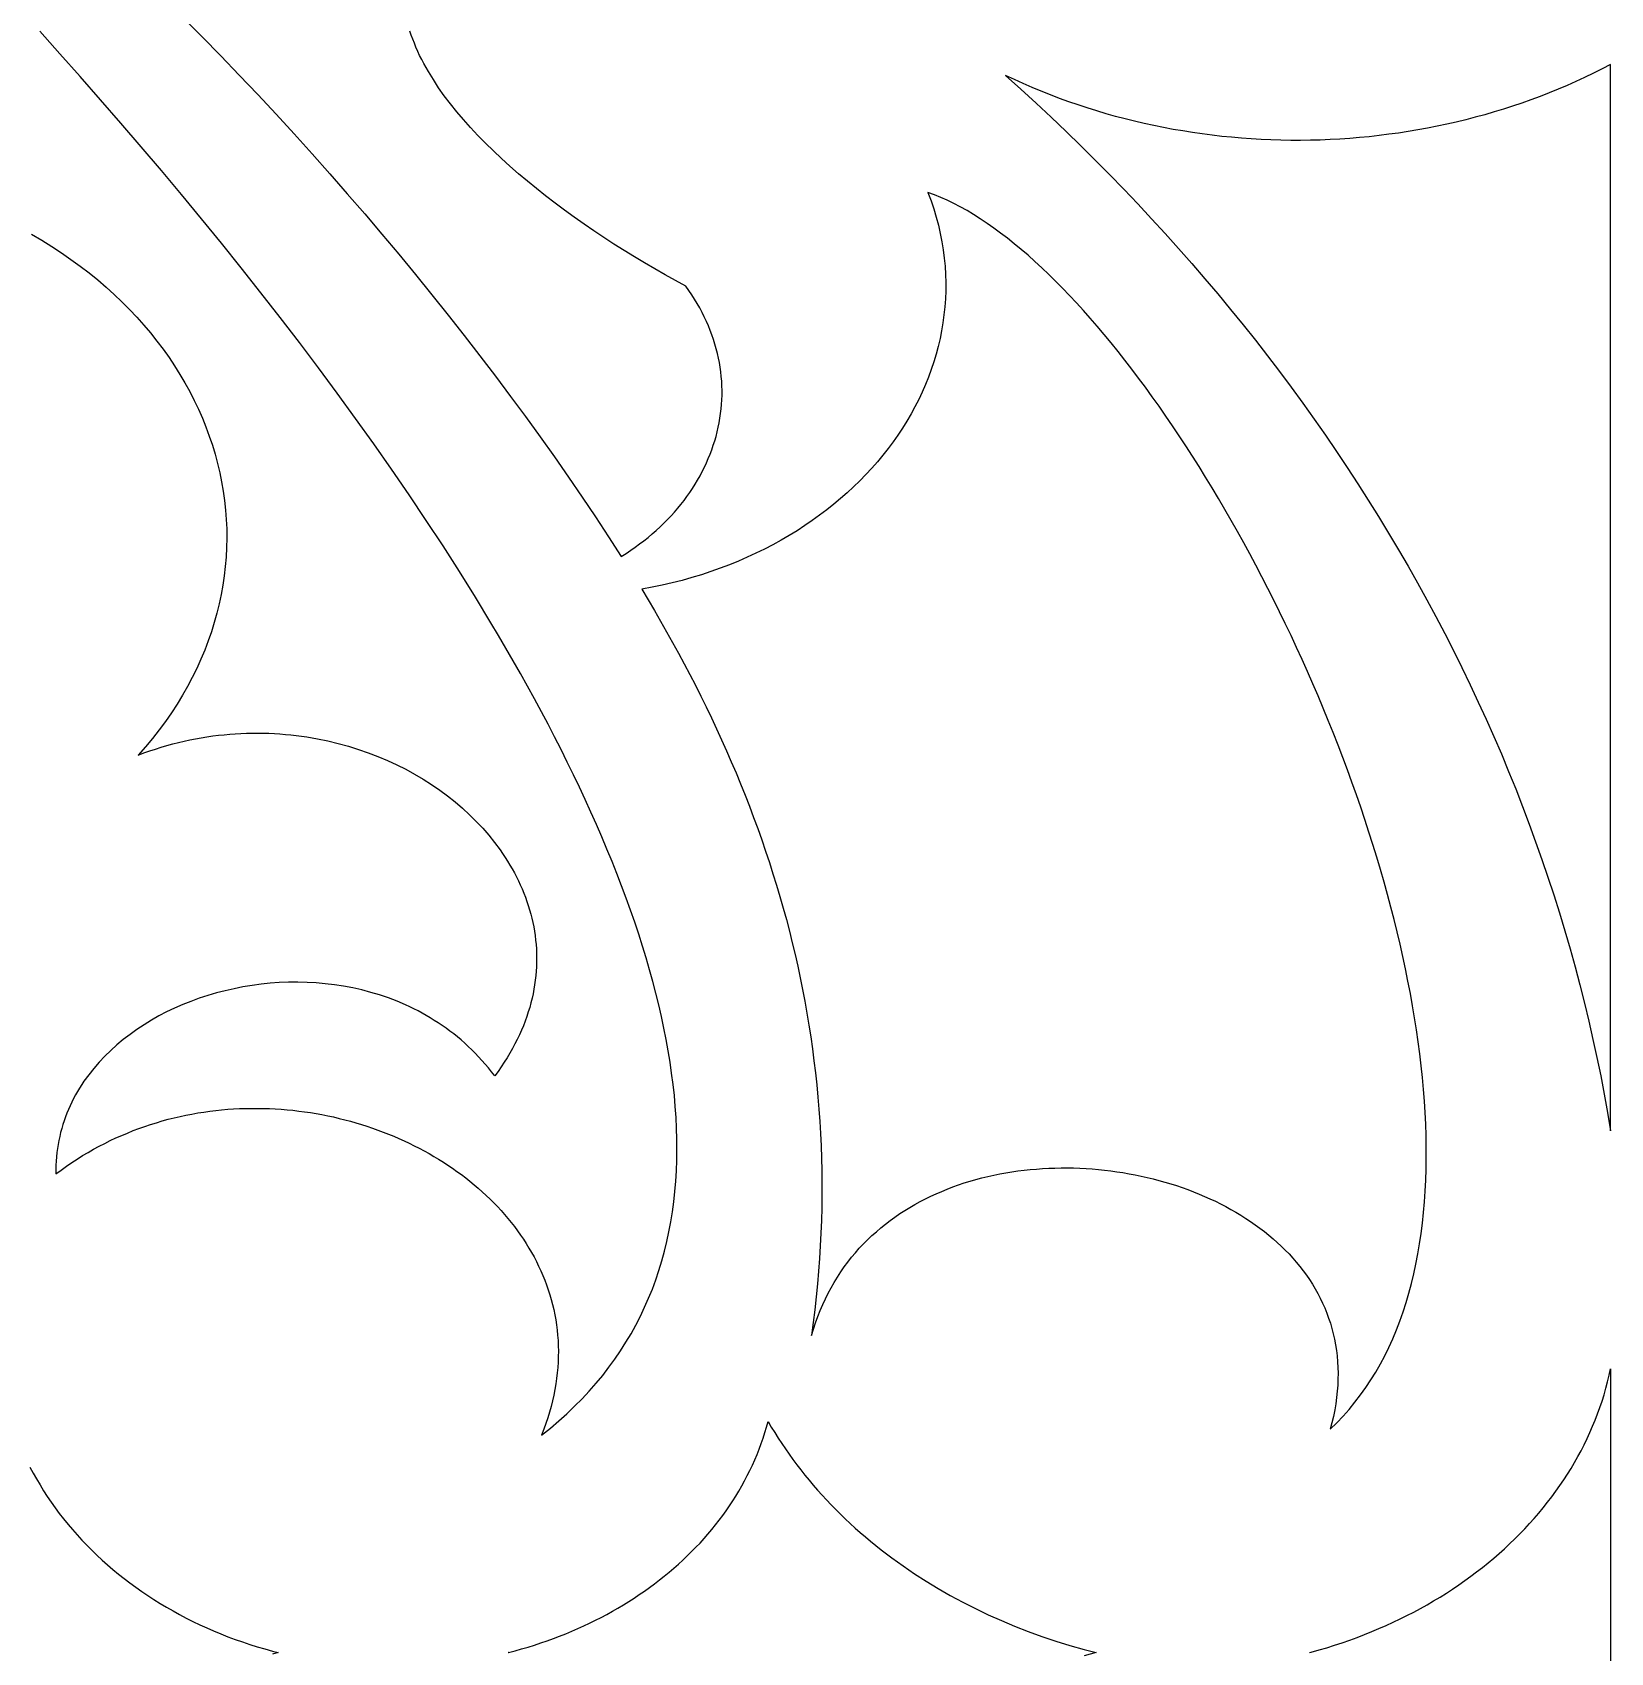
# Model space of a CAD drawing. Extents: x -4950 to -2150, y -1354 to 1346.
# Drawn here: x -4097.5 to -3951.1, y -4.4 to 145.9 of the extents above; entities that cross this region are included whole.
import ezdxf

# ---------------------------------------------------------------- set-up
doc = ezdxf.new("R2010")
doc.units = 0
doc.layers.add('LAYER_1', color=18, linetype='CONTINUOUS')

msp = doc.modelspace()

# ---------------------------------------------------------------- linework, layer by layer
at = {"layer": 'LAYER_1'}
for points in [[(-4097.55, 127.19), (-4096.6, 126.63), (-4095.68, 126.05), (-4094.78, 125.46), (-4093.9, 124.85), (-4093.05, 124.23), (-4092.22, 123.59), (-4091.42, 122.94), (-4090.64, 122.28), (-4089.89, 121.6), (-4089.17, 120.91), (-4088.47, 120.2), (-4087.79, 119.49), (-4087.14, 118.76), (-4086.52, 118.02), (-4085.92, 117.27), (-4085.35, 116.51), (-4084.8, 115.75), (-4084.28, 114.97), (-4083.79, 114.18), (-4083.32, 113.39), (-4082.88, 112.58), (-4082.46, 111.77), (-4082.07, 110.95), (-4081.71, 110.13), (-4081.38, 109.3), (-4081.07, 108.46), (-4080.78, 107.62), (-4080.53, 106.77), (-4080.3, 105.92), (-4080.1, 105.06), (-4079.92, 104.2), (-4079.77, 103.34), (-4079.65, 102.47), (-4079.56, 101.6), (-4079.49, 100.73), (-4079.45, 99.86), (-4079.44, 98.99), (-4079.46, 98.12), (-4079.5, 97.24), (-4079.58, 96.37), (-4079.68, 95.5), (-4079.8, 94.63), (-4079.96, 93.76), (-4080.14, 92.89), (-4080.36, 92.02), (-4080.6, 91.16), (-4080.87, 90.3), (-4081.16, 89.45), (-4081.49, 88.6), (-4081.84, 87.75), (-4082.23, 86.91), (-4082.64, 86.07), (-4083.08, 85.24), (-4083.55, 84.42), (-4084.05, 83.6), (-4084.58, 82.79), (-4085.14, 81.99), (-4085.72, 81.2), (-4086.34, 80.41), (-4086.98, 79.64), (-4087.66, 78.87), (-4087.13, 79.07), (-4086.59, 79.26), (-4086.06, 79.43), (-4085.53, 79.6), (-4085, 79.75), (-4084.46, 79.9), (-4083.93, 80.03), (-4083.4, 80.16), (-4082.87, 80.27), (-4082.34, 80.38), (-4081.81, 80.47), (-4081.28, 80.56), (-4080.75, 80.64), (-4080.22, 80.7), (-4079.7, 80.76), (-4079.17, 80.81), (-4078.65, 80.85), (-4078.13, 80.88), (-4077.6, 80.9), (-4077.09, 80.91), (-4076.57, 80.91), (-4076.05, 80.9), (-4075.54, 80.89), (-4075.03, 80.87), (-4074.52, 80.84), (-4074.01, 80.79), (-4073.51, 80.75), (-4073.01, 80.69), (-4072.51, 80.62), (-4072.01, 80.55), (-4071.52, 80.47), (-4071.03, 80.38), (-4070.06, 80.18), (-4069.1, 79.95), (-4068.16, 79.69), (-4067.23, 79.4), (-4066.32, 79.08), (-4065.42, 78.74), (-4064.54, 78.37), (-4063.68, 77.97), (-4062.84, 77.55), (-4062.02, 77.1), (-4061.22, 76.63), (-4060.45, 76.13), (-4059.69, 75.62), (-4058.97, 75.08), (-4058.26, 74.52), (-4057.58, 73.94), (-4056.93, 73.34), (-4056.3, 72.72), (-4055.7, 72.09), (-4055.14, 71.44), (-4054.6, 70.77), (-4054.09, 70.08), (-4053.85, 69.73), (-4053.61, 69.38), (-4053.39, 69.03), (-4053.17, 68.67), (-4052.96, 68.31), (-4052.76, 67.94), (-4052.57, 67.57), (-4052.39, 67.2), (-4052.21, 66.82), (-4052.05, 66.45), (-4051.89, 66.07), (-4051.74, 65.68), (-4051.6, 65.3), (-4051.47, 64.91), (-4051.35, 64.52), (-4051.24, 64.12), (-4051.14, 63.73), (-4051.05, 63.33), (-4050.97, 62.93), (-4050.9, 62.52), (-4050.84, 62.12), (-4050.79, 61.71), (-4050.75, 61.31), (-4050.72, 60.9), (-4050.7, 60.49), (-4050.7, 60.07), (-4050.7, 59.66), (-4050.71, 59.24), (-4050.74, 58.83), (-4050.77, 58.41), (-4050.82, 57.99), (-4050.88, 57.57), (-4050.95, 57.15), (-4051.03, 56.73), (-4051.12, 56.31), (-4051.22, 55.88), (-4051.34, 55.46), (-4051.47, 55.04), (-4051.61, 54.61), (-4051.76, 54.19), (-4051.93, 53.76), (-4052.1, 53.34), (-4052.29, 52.92), (-4052.5, 52.49), (-4052.71, 52.07), (-4052.94, 51.64), (-4053.18, 51.22), (-4053.44, 50.8), (-4053.7, 50.38), (-4053.98, 49.95), (-4054.28, 49.53), (-4054.59, 49.11), (-4054.87, 49.49), (-4055.16, 49.85), (-4055.46, 50.2), (-4055.77, 50.55), (-4056.08, 50.88), (-4056.39, 51.21), (-4056.71, 51.53), (-4057.04, 51.84), (-4057.37, 52.14), (-4057.71, 52.44), (-4058.05, 52.72), (-4058.39, 53), (-4058.74, 53.27), (-4059.1, 53.53), (-4059.46, 53.78), (-4059.82, 54.03), (-4060.19, 54.26), (-4060.56, 54.49), (-4060.93, 54.71), (-4061.31, 54.92), (-4061.69, 55.13), (-4062.08, 55.32), (-4062.47, 55.51), (-4062.86, 55.69), (-4063.65, 56.03), (-4064.45, 56.34), (-4065.27, 56.62), (-4066.09, 56.86), (-4066.92, 57.08), (-4067.76, 57.27), (-4068.6, 57.43), (-4069.45, 57.56), (-4070.3, 57.66), (-4071.15, 57.74), (-4072, 57.78), (-4072.86, 57.8), (-4073.71, 57.79), (-4074.57, 57.76), (-4075.42, 57.7), (-4076.26, 57.61), (-4077.1, 57.5), (-4077.94, 57.36), (-4078.77, 57.2), (-4079.59, 57.01), (-4080.4, 56.8), (-4081.2, 56.56), (-4081.99, 56.31), (-4082.77, 56.02), (-4083.53, 55.72), (-4084.28, 55.39), (-4085.02, 55.04), (-4085.74, 54.67), (-4086.44, 54.27), (-4087.12, 53.86), (-4087.78, 53.42), (-4088.42, 52.96), (-4089.04, 52.49), (-4089.64, 51.99), (-4090.21, 51.47), (-4090.76, 50.94), (-4091.29, 50.38), (-4091.78, 49.81), (-4092.25, 49.22), (-4092.69, 48.61), (-4092.9, 48.3), (-4093.1, 47.98), (-4093.29, 47.66), (-4093.47, 47.34), (-4093.65, 47.01), (-4093.82, 46.68), (-4093.98, 46.34), (-4094.13, 46), (-4094.27, 45.65), (-4094.41, 45.31), (-4094.53, 44.95), (-4094.65, 44.6), (-4094.76, 44.23), (-4094.86, 43.87), (-4094.94, 43.5), (-4095.02, 43.13), (-4095.09, 42.75), (-4095.15, 42.37), (-4095.2, 41.99), (-4095.24, 41.6), (-4095.27, 41.21), (-4095.29, 40.82), (-4095.3, 40.42), (-4095.3, 40.02), (-4094.81, 40.38), (-4094.32, 40.73), (-4093.83, 41.07), (-4093.33, 41.4), (-4092.82, 41.71), (-4092.31, 42.01), (-4091.8, 42.3), (-4091.29, 42.58), (-4090.77, 42.85), (-4090.25, 43.11), (-4089.72, 43.36), (-4089.19, 43.59), (-4088.66, 43.81), (-4088.13, 44.03), (-4087.59, 44.23), (-4087.05, 44.42), (-4086.51, 44.6), (-4085.97, 44.77), (-4085.43, 44.93), (-4084.88, 45.08), (-4084.33, 45.22), (-4083.78, 45.35), (-4083.23, 45.46), (-4082.68, 45.57), (-4082.13, 45.67), (-4081.58, 45.76), (-4081.02, 45.83), (-4080.47, 45.9), (-4079.92, 45.96), (-4079.36, 46.01), (-4078.81, 46.05), (-4078.25, 46.07), (-4077.7, 46.09), (-4077.15, 46.1), (-4076.59, 46.1), (-4076.04, 46.1), (-4075.49, 46.08), (-4074.94, 46.05), (-4074.39, 46.01), (-4073.85, 45.97), (-4073.3, 45.92), (-4072.76, 45.85), (-4072.22, 45.78), (-4071.68, 45.7), (-4071.14, 45.61), (-4070.61, 45.52), (-4070.08, 45.41), (-4069.55, 45.3), (-4069.02, 45.17), (-4068.5, 45.04), (-4067.98, 44.9), (-4067.46, 44.76), (-4066.95, 44.6), (-4066.44, 44.44), (-4065.93, 44.27), (-4065.43, 44.09), (-4064.94, 43.9), (-4064.44, 43.71), (-4063.95, 43.51), (-4063.47, 43.3), (-4062.99, 43.08), (-4062.52, 42.86), (-4062.05, 42.63), (-4061.59, 42.39), (-4061.13, 42.15), (-4060.68, 41.9), (-4060.23, 41.64), (-4059.79, 41.37), (-4059.35, 41.1), (-4058.93, 40.82), (-4058.5, 40.54), (-4058.09, 40.24), (-4057.68, 39.95), (-4057.28, 39.64), (-4056.88, 39.33), (-4056.5, 39.01), (-4056.12, 38.69), (-4055.74, 38.36), (-4055.38, 38.02), (-4055.02, 37.68), (-4054.67, 37.33), (-4054.33, 36.98), (-4054, 36.62), (-4053.68, 36.26), (-4053.36, 35.89), (-4053.06, 35.51), (-4052.76, 35.13), (-4052.47, 34.74), (-4052.19, 34.35), (-4051.92, 33.95), (-4051.66, 33.55), (-4051.41, 33.14), (-4051.17, 32.73), (-4050.94, 32.32), (-4050.72, 31.89), (-4050.51, 31.47), (-4050.31, 31.04), (-4050.12, 30.6), (-4049.94, 30.16), (-4049.78, 29.72), (-4049.62, 29.27), (-4049.48, 28.81), (-4049.34, 28.36), (-4049.22, 27.9), (-4049.11, 27.43), (-4049.02, 26.96), (-4048.93, 26.49), (-4048.86, 26.01), (-4048.8, 25.53), (-4048.75, 25.05), (-4048.71, 24.56), (-4048.69, 24.07), (-4048.68, 23.57), (-4048.69, 23.07), (-4048.7, 22.57), (-4048.74, 22.07), (-4048.78, 21.56), (-4048.84, 21.05), (-4048.91, 20.53), (-4049, 20.02), (-4049.1, 19.5), (-4049.22, 18.98), (-4049.35, 18.45), (-4049.49, 17.92), (-4049.65, 17.39), (-4049.83, 16.86), (-4050.02, 16.33), (-4050.23, 15.79), (-4049.42, 16.44), (-4048.64, 17.1), (-4047.89, 17.77), (-4047.17, 18.46), (-4046.48, 19.16), (-4045.81, 19.87), (-4045.18, 20.6), (-4044.57, 21.33), (-4043.99, 22.08), (-4043.44, 22.84), (-4042.91, 23.61), (-4042.41, 24.4), (-4041.94, 25.19), (-4041.49, 26), (-4041.07, 26.82), (-4040.68, 27.65), (-4040.31, 28.49), (-4039.96, 29.34), (-4039.65, 30.2), (-4039.35, 31.07), (-4039.08, 31.95), (-4038.84, 32.84), (-4038.62, 33.74), (-4038.42, 34.65), (-4038.25, 35.57), (-4038.1, 36.5), (-4037.97, 37.44), (-4037.87, 38.39), (-4037.79, 39.34), (-4037.73, 40.31), (-4037.69, 41.28), (-4037.68, 42.26), (-4037.68, 43.25), (-4037.71, 44.25), (-4037.76, 45.25), (-4037.83, 46.27), (-4037.92, 47.29), (-4038.03, 48.31), (-4038.17, 49.35), (-4038.32, 50.39), (-4038.49, 51.44), (-4038.68, 52.49), (-4038.89, 53.55), (-4039.12, 54.62), (-4039.37, 55.7), (-4039.63, 56.78), (-4039.92, 57.86), (-4040.22, 58.95), (-4040.54, 60.05), (-4040.87, 61.15), (-4041.23, 62.26), (-4041.6, 63.37), (-4041.99, 64.49), (-4042.39, 65.61), (-4042.81, 66.74), (-4043.25, 67.87), (-4043.7, 69.01), (-4044.17, 70.14), (-4044.65, 71.29), (-4045.15, 72.43), (-4045.66, 73.58), (-4046.19, 74.74), (-4046.73, 75.89), (-4047.28, 77.05), (-4047.85, 78.22), (-4048.43, 79.38), (-4049.03, 80.55), (-4049.64, 81.72), (-4050.26, 82.89), (-4050.89, 84.07), (-4051.54, 85.25), (-4052.2, 86.42), (-4052.87, 87.6), (-4053.55, 88.78), (-4054.24, 89.97), (-4054.94, 91.15), (-4056.38, 93.52), (-4057.86, 95.89), (-4059.38, 98.27), (-4060.94, 100.64), (-4062.53, 103.01), (-4064.15, 105.38), (-4065.81, 107.74), (-4067.49, 110.1), (-4069.2, 112.45), (-4070.94, 114.8), (-4072.7, 117.13), (-4074.48, 119.45), (-4076.28, 121.76), (-4078.1, 124.06), (-4079.94, 126.34), (-4081.78, 128.61), (-4083.64, 130.86), (-4085.51, 133.09), (-4087.38, 135.3), (-4089.26, 137.49), (-4091.15, 139.66), (-4093.03, 141.8), (-4094.92, 143.92), (-4096.8, 146.01)], [(-4083.49, 147.26), (-4081.74, 145.5), (-4080, 143.72), (-4078.28, 141.93), (-4076.57, 140.13), (-4074.87, 138.31), (-4073.19, 136.48), (-4071.53, 134.64), (-4069.88, 132.79), (-4068.26, 130.93), (-4066.65, 129.07), (-4065.06, 127.2), (-4063.48, 125.32), (-4061.94, 123.44), (-4060.41, 121.56), (-4058.9, 119.67), (-4057.42, 117.79), (-4055.96, 115.9), (-4054.52, 114.02), (-4053.12, 112.14), (-4051.73, 110.26), (-4050.38, 108.39), (-4049.05, 106.52), (-4047.75, 104.66), (-4046.47, 102.8), (-4045.23, 100.96), (-4044.02, 99.12), (-4042.84, 97.3), (-4042.4, 97.57), (-4041.97, 97.86), (-4041.55, 98.15), (-4041.14, 98.45), (-4040.74, 98.75), (-4040.35, 99.06), (-4039.97, 99.38), (-4039.6, 99.7), (-4039.24, 100.03), (-4038.89, 100.37), (-4038.56, 100.71), (-4038.23, 101.06), (-4037.91, 101.41), (-4037.6, 101.76), (-4037.31, 102.12), (-4037.02, 102.49), (-4036.75, 102.86), (-4036.48, 103.23), (-4036.23, 103.61), (-4035.99, 104), (-4035.76, 104.38), (-4035.54, 104.77), (-4035.33, 105.17), (-4035.13, 105.57), (-4034.94, 105.97), (-4034.77, 106.37), (-4034.6, 106.78), (-4034.45, 107.19), (-4034.31, 107.6), (-4034.17, 108.02), (-4034.05, 108.43), (-4033.95, 108.85), (-4033.85, 109.27), (-4033.77, 109.69), (-4033.69, 110.12), (-4033.63, 110.54), (-4033.58, 110.97), (-4033.54, 111.4), (-4033.52, 111.83), (-4033.5, 112.26), (-4033.5, 112.69), (-4033.51, 113.12), (-4033.53, 113.55), (-4033.57, 113.98), (-4033.61, 114.41), (-4033.67, 114.84), (-4033.74, 115.27), (-4033.83, 115.7), (-4033.92, 116.13), (-4034.03, 116.56), (-4034.15, 116.99), (-4034.28, 117.41), (-4034.43, 117.84), (-4034.59, 118.26), (-4034.76, 118.68), (-4034.94, 119.1), (-4035.14, 119.52), (-4035.35, 119.93), (-4035.57, 120.35), (-4035.8, 120.76), (-4036.05, 121.16), (-4036.31, 121.57), (-4036.59, 121.97), (-4036.87, 122.37), (-4037.82, 122.89), (-4038.78, 123.42), (-4039.73, 123.96), (-4040.68, 124.52), (-4041.63, 125.09), (-4042.57, 125.67), (-4043.52, 126.27), (-4044.45, 126.88), (-4045.38, 127.49), (-4046.3, 128.12), (-4047.21, 128.76), (-4048.1, 129.41), (-4048.99, 130.07), (-4049.86, 130.74), (-4050.71, 131.42), (-4051.55, 132.1), (-4052.37, 132.79), (-4053.17, 133.49), (-4053.95, 134.2), (-4054.7, 134.91), (-4055.43, 135.63), (-4056.14, 136.35), (-4056.82, 137.08), (-4057.48, 137.81), (-4058.1, 138.54), (-4058.7, 139.28), (-4059.26, 140.03), (-4059.79, 140.77), (-4060.28, 141.52), (-4060.74, 142.27), (-4061.16, 143.02), (-4061.36, 143.39), (-4061.55, 143.77), (-4061.72, 144.14), (-4061.89, 144.52), (-4062.04, 144.89), (-4062.19, 145.27), (-4062.33, 145.64), (-4062.45, 146.02)], [(-3978.99, -4.38), (-3978.83, -4.34), (-3978.1, -4.14), (-3977.39, -3.93), (-3976.67, -3.7), (-3975.97, -3.47), (-3975.27, -3.23), (-3974.58, -2.98), (-3973.9, -2.71), (-3973.22, -2.44), (-3972.55, -2.16), (-3971.89, -1.87), (-3971.24, -1.57), (-3970.59, -1.26), (-3969.96, -0.95), (-3969.33, -0.62), (-3968.7, -0.29), (-3968.09, 0.06), (-3967.48, 0.41), (-3966.89, 0.77), (-3966.3, 1.14), (-3965.72, 1.51), (-3965.15, 1.9), (-3964.59, 2.29), (-3964.03, 2.69), (-3963.49, 3.1), (-3962.95, 3.52), (-3962.43, 3.94), (-3961.91, 4.37), (-3961.41, 4.81), (-3960.91, 5.25), (-3960.43, 5.7), (-3959.95, 6.16), (-3959.48, 6.63), (-3959.03, 7.1), (-3958.58, 7.58), (-3958.15, 8.06), (-3957.72, 8.55), (-3957.31, 9.05), (-3956.91, 9.56), (-3956.52, 10.07), (-3956.14, 10.58), (-3955.77, 11.1), (-3955.41, 11.63), (-3955.07, 12.16), (-3954.73, 12.7), (-3954.41, 13.24), (-3954.1, 13.79), (-3953.8, 14.34), (-3953.51, 14.9), (-3953.24, 15.47), (-3952.98, 16.03), (-3952.73, 16.61), (-3952.49, 17.18), (-3952.27, 17.76), (-3952.05, 18.35), (-3951.86, 18.94), (-3951.67, 19.53), (-3951.5, 20.13), (-3951.34, 20.73), (-3951.19, 21.34), (-3951.06, 21.95), (-3951.07, -4.38), (-3951.06, -30.72)], [(-4053.3, -4.39), (-4053.33, -4.38), (-4053.3, -4.38), (-4052.69, -4.22), (-4052.09, -4.05), (-4051.49, -3.87), (-4050.9, -3.69), (-4050.31, -3.49), (-4049.72, -3.29), (-4049.14, -3.08), (-4048.57, -2.86), (-4048, -2.64), (-4047.44, -2.4), (-4046.88, -2.16), (-4046.33, -1.91), (-4045.78, -1.65), (-4045.24, -1.39), (-4044.71, -1.12), (-4044.18, -0.84), (-4043.66, -0.55), (-4043.15, -0.25), (-4042.64, 0.05), (-4042.14, 0.36), (-4041.65, 0.67), (-4041.17, 0.99), (-4040.69, 1.32), (-4040.22, 1.66), (-4039.75, 2), (-4039.29, 2.35), (-4038.85, 2.71), (-4038.4, 3.07), (-4037.97, 3.44), (-4037.55, 3.81), (-4037.13, 4.2), (-4036.72, 4.58), (-4036.32, 4.98), (-4035.93, 5.38), (-4035.54, 5.78), (-4035.17, 6.19), (-4034.8, 6.61), (-4034.45, 7.03), (-4034.1, 7.46), (-4033.76, 7.89), (-4033.43, 8.33), (-4033.11, 8.78), (-4032.8, 9.23), (-4032.5, 9.68), (-4032.21, 10.14), (-4031.93, 10.6), (-4031.66, 11.07), (-4031.4, 11.55), (-4031.15, 12.03), (-4030.91, 12.51), (-4030.68, 13), (-4030.46, 13.49), (-4030.25, 13.99), (-4030.05, 14.49), (-4029.87, 15), (-4029.69, 15.51), (-4029.53, 16.02), (-4029.37, 16.54), (-4029.23, 17.06), (-4028.93, 16.54), (-4028.61, 16.03), (-4028.29, 15.52), (-4027.96, 15.01), (-4027.62, 14.51), (-4027.28, 14.02), (-4026.92, 13.53), (-4026.56, 13.04), (-4026.19, 12.56), (-4025.81, 12.08), (-4025.42, 11.61), (-4025.03, 11.14), (-4024.63, 10.68), (-4024.22, 10.22), (-4023.8, 9.77), (-4023.37, 9.33), (-4022.94, 8.89), (-4022.5, 8.45), (-4022.06, 8.02), (-4021.6, 7.59), (-4021.14, 7.17), (-4020.68, 6.76), (-4020.2, 6.35), (-4019.72, 5.95), (-4019.23, 5.55), (-4018.74, 5.16), (-4018.24, 4.77), (-4017.73, 4.39), (-4017.22, 4.02), (-4016.7, 3.65), (-4015.64, 2.93), (-4014.55, 2.23), (-4013.45, 1.56), (-4012.32, 0.91), (-4011.17, 0.29), (-4009.99, -0.3), (-4008.8, -0.87), (-4007.58, -1.42), (-4006.35, -1.93), (-4005.1, -2.42), (-4003.83, -2.88), (-4002.54, -3.32), (-4001.23, -3.72), (-3999.91, -4.1), (-3998.8, -4.38), (-3999.91, -4.67)], [(-4097.7, 12.83), (-4097.41, 12.27), (-4097.1, 11.72), (-4096.77, 11.17), (-4096.44, 10.63), (-4096.09, 10.09), (-4095.73, 9.56), (-4095.36, 9.04), (-4094.98, 8.52), (-4094.58, 8.01), (-4094.17, 7.51), (-4093.76, 7.02), (-4093.33, 6.53), (-4092.88, 6.05), (-4092.43, 5.58), (-4091.97, 5.11), (-4091.49, 4.65), (-4091.01, 4.2), (-4090.51, 3.76), (-4090.01, 3.33), (-4089.49, 2.9), (-4088.97, 2.49), (-4088.43, 2.08), (-4087.89, 1.68), (-4087.33, 1.29), (-4086.77, 0.91), (-4086.2, 0.54), (-4085.62, 0.17), (-4085.02, -0.18), (-4084.43, -0.52), (-4083.82, -0.86), (-4083.2, -1.18), (-4082.58, -1.49), (-4081.95, -1.8), (-4081.3, -2.09), (-4080.66, -2.38), (-4080, -2.65), (-4079.34, -2.91), (-4078.67, -3.16), (-4077.99, -3.4), (-4077.31, -3.63), (-4076.62, -3.85), (-4075.92, -4.05), (-4075.21, -4.25), (-4074.69, -4.38), (-4075.21, -4.52)]]:
    msp.add_lwpolyline(points, dxfattribs=at)
for points in [[(-3951.06, 142.94), (-3951.86, 142.53), (-3952.66, 142.12), (-3953.47, 141.73), (-3954.28, 141.36), (-3955.1, 140.99), (-3955.93, 140.64), (-3956.76, 140.3), (-3957.6, 139.97), (-3958.45, 139.66), (-3959.29, 139.35), (-3960.15, 139.06), (-3961.01, 138.79), (-3961.87, 138.52), (-3962.74, 138.27), (-3963.62, 138.03), (-3964.49, 137.8), (-3965.38, 137.59), (-3966.26, 137.39), (-3967.15, 137.2), (-3968.04, 137.02), (-3968.94, 136.86), (-3969.83, 136.71), (-3970.73, 136.57), (-3971.64, 136.45), (-3972.54, 136.33), (-3973.45, 136.23), (-3974.35, 136.15), (-3975.26, 136.07), (-3976.18, 136.01), (-3977.09, 135.96), (-3978, 135.92), (-3978.91, 135.9), (-3979.83, 135.89), (-3980.74, 135.89), (-3981.66, 135.91), (-3982.57, 135.93), (-3983.48, 135.97), (-3984.4, 136.03), (-3985.31, 136.09), (-3986.22, 136.17), (-3987.13, 136.26), (-3988.04, 136.37), (-3988.94, 136.48), (-3989.85, 136.61), (-3990.75, 136.76), (-3991.65, 136.91), (-3992.55, 137.08), (-3993.44, 137.26), (-3994.33, 137.45), (-3995.22, 137.66), (-3996.11, 137.88), (-3996.99, 138.11), (-3997.87, 138.36), (-3998.74, 138.62), (-3999.61, 138.89), (-4000.47, 139.17), (-4001.33, 139.47), (-4002.19, 139.78), (-4003.04, 140.1), (-4003.88, 140.44), (-4004.72, 140.79), (-4005.55, 141.15), (-4006.38, 141.52), (-4007.2, 141.91), (-4005.77, 140.63), (-4004.36, 139.33), (-4002.96, 138.03), (-4001.58, 136.71), (-4000.22, 135.39), (-3998.87, 134.05), (-3997.54, 132.71), (-3996.23, 131.36), (-3994.93, 130), (-3993.65, 128.62), (-3992.39, 127.24), (-3991.14, 125.86), (-3989.91, 124.46), (-3988.7, 123.05), (-3987.5, 121.64), (-3986.32, 120.21), (-3985.16, 118.78), (-3984.02, 117.34), (-3982.89, 115.89), (-3981.78, 114.44), (-3980.69, 112.98), (-3979.62, 111.5), (-3978.56, 110.02), (-3977.52, 108.54), (-3976.5, 107.04), (-3975.49, 105.54), (-3974.51, 104.03), (-3973.54, 102.51), (-3972.59, 100.99), (-3971.66, 99.46), (-3970.74, 97.92), (-3969.85, 96.38), (-3968.97, 94.83), (-3968.11, 93.27), (-3967.27, 91.71), (-3966.45, 90.13), (-3965.64, 88.56), (-3964.85, 86.98), (-3964.09, 85.39), (-3963.34, 83.79), (-3962.61, 82.19), (-3961.89, 80.58), (-3961.2, 78.97), (-3960.53, 77.35), (-3959.87, 75.73), (-3959.23, 74.1), (-3958.61, 72.47), (-3958.02, 70.83), (-3957.44, 69.19), (-3956.88, 67.54), (-3956.33, 65.89), (-3955.81, 64.23), (-3955.31, 62.57), (-3954.82, 60.9), (-3954.36, 59.23), (-3953.92, 57.55), (-3953.49, 55.87), (-3953.08, 54.19), (-3952.7, 52.5), (-3952.33, 50.81), (-3951.98, 49.11), (-3951.66, 47.41), (-3951.35, 45.71), (-3951.06, 44)], [(-4014.4, 131.05), (-4014.11, 130.29), (-4013.86, 129.53), (-4013.63, 128.77), (-4013.43, 128.01), (-4013.25, 127.25), (-4013.11, 126.48), (-4012.98, 125.72), (-4012.89, 124.96), (-4012.81, 124.21), (-4012.77, 123.45), (-4012.75, 122.7), (-4012.75, 121.94), (-4012.78, 121.2), (-4012.83, 120.45), (-4012.91, 119.71), (-4013, 118.97), (-4013.13, 118.23), (-4013.27, 117.5), (-4013.44, 116.78), (-4013.64, 116.06), (-4013.85, 115.34), (-4014.09, 114.63), (-4014.35, 113.93), (-4014.63, 113.23), (-4014.93, 112.54), (-4015.25, 111.86), (-4015.6, 111.18), (-4015.96, 110.51), (-4016.35, 109.85), (-4016.75, 109.2), (-4017.18, 108.55), (-4017.63, 107.92), (-4018.09, 107.29), (-4018.58, 106.68), (-4019.08, 106.07), (-4019.61, 105.47), (-4020.15, 104.89), (-4020.71, 104.31), (-4021.29, 103.75), (-4021.88, 103.2), (-4022.5, 102.66), (-4023.13, 102.13), (-4023.78, 101.61), (-4024.44, 101.11), (-4025.12, 100.62), (-4025.82, 100.15), (-4026.54, 99.68), (-4027.27, 99.23), (-4028.02, 98.8), (-4028.78, 98.38), (-4029.56, 97.98), (-4030.35, 97.59), (-4031.16, 97.22), (-4031.98, 96.86), (-4032.81, 96.52), (-4033.66, 96.2), (-4034.53, 95.89), (-4035.41, 95.6), (-4036.3, 95.33), (-4037.2, 95.07), (-4038.12, 94.84), (-4039.05, 94.62), (-4039.99, 94.43), (-4040.94, 94.25), (-4040.35, 93.27), (-4039.77, 92.29), (-4039.2, 91.3), (-4038.64, 90.31), (-4038.08, 89.32), (-4037.54, 88.33), (-4037.01, 87.34), (-4036.48, 86.34), (-4035.97, 85.34), (-4035.46, 84.33), (-4034.96, 83.33), (-4034.48, 82.32), (-4034, 81.3), (-4033.54, 80.29), (-4033.08, 79.27), (-4032.64, 78.25), (-4032.2, 77.22), (-4031.78, 76.2), (-4031.36, 75.16), (-4030.96, 74.13), (-4030.57, 73.09), (-4030.18, 72.05), (-4029.81, 71.01), (-4029.45, 69.96), (-4029.1, 68.91), (-4028.77, 67.86), (-4028.44, 66.8), (-4028.12, 65.74), (-4027.82, 64.67), (-4027.53, 63.61), (-4027.25, 62.53), (-4026.98, 61.46), (-4026.72, 60.38), (-4026.48, 59.3), (-4026.25, 58.21), (-4026.03, 57.12), (-4025.82, 56.03), (-4025.62, 54.93), (-4025.44, 53.83), (-4025.27, 52.73), (-4025.11, 51.62), (-4024.97, 50.51), (-4024.83, 49.39), (-4024.71, 48.28), (-4024.61, 47.15), (-4024.51, 46.02), (-4024.43, 44.89), (-4024.37, 43.76), (-4024.31, 42.62), (-4024.27, 41.47), (-4024.25, 40.33), (-4024.23, 39.17), (-4024.24, 38.02), (-4024.25, 36.86), (-4024.28, 35.69), (-4024.32, 34.53), (-4024.38, 33.35), (-4024.45, 32.18), (-4024.54, 30.99), (-4024.64, 29.81), (-4024.75, 28.62), (-4024.88, 27.42), (-4025.03, 26.22), (-4025.19, 25.02), (-4025.01, 25.62), (-4024.82, 26.2), (-4024.61, 26.78), (-4024.39, 27.34), (-4024.16, 27.89), (-4023.91, 28.42), (-4023.65, 28.95), (-4023.38, 29.46), (-4023.09, 29.96), (-4022.8, 30.45), (-4022.49, 30.92), (-4022.16, 31.39), (-4021.83, 31.84), (-4021.48, 32.28), (-4021.13, 32.7), (-4020.76, 33.12), (-4020.38, 33.52), (-4019.99, 33.91), (-4019.59, 34.29), (-4019.18, 34.66), (-4018.77, 35.02), (-4018.34, 35.36), (-4017.9, 35.69), (-4017.46, 36.02), (-4017, 36.33), (-4016.54, 36.63), (-4016.07, 36.91), (-4015.6, 37.19), (-4015.11, 37.46), (-4014.62, 37.71), (-4014.13, 37.95), (-4013.62, 38.18), (-4013.11, 38.4), (-4012.6, 38.61), (-4012.07, 38.81), (-4011.55, 39), (-4011.02, 39.18), (-4010.48, 39.34), (-4009.94, 39.5), (-4009.39, 39.64), (-4008.84, 39.78), (-4008.29, 39.9), (-4007.73, 40.01), (-4007.17, 40.12), (-4006.61, 40.21), (-4006.04, 40.29), (-4005.48, 40.36), (-4004.91, 40.42), (-4004.33, 40.47), (-4003.76, 40.51), (-4003.19, 40.54), (-4002.61, 40.56), (-4002.04, 40.58), (-4001.46, 40.58), (-4000.88, 40.57), (-4000.31, 40.55), (-3999.73, 40.52), (-3999.16, 40.48), (-3998.58, 40.43), (-3998.01, 40.37), (-3997.44, 40.3), (-3996.87, 40.22), (-3996.3, 40.14), (-3995.74, 40.04), (-3995.17, 39.93), (-3994.62, 39.82), (-3994.06, 39.69), (-3993.51, 39.56), (-3992.96, 39.41), (-3992.41, 39.26), (-3991.87, 39.1), (-3991.34, 38.93), (-3990.8, 38.75), (-3990.28, 38.56), (-3989.76, 38.36), (-3989.24, 38.15), (-3988.73, 37.93), (-3988.23, 37.71), (-3987.73, 37.48), (-3987.24, 37.23), (-3986.76, 36.98), (-3986.28, 36.72), (-3985.82, 36.46), (-3985.36, 36.18), (-3984.9, 35.89), (-3984.46, 35.6), (-3984.03, 35.3), (-3983.6, 34.99), (-3983.18, 34.67), (-3982.78, 34.34), (-3982.38, 34.01), (-3981.99, 33.66), (-3981.62, 33.31), (-3981.25, 32.95), (-3980.89, 32.59), (-3980.55, 32.21), (-3980.22, 31.83), (-3979.9, 31.44), (-3979.59, 31.04), (-3979.29, 30.63), (-3979.01, 30.22), (-3978.73, 29.8), (-3978.48, 29.37), (-3978.23, 28.93), (-3978, 28.49), (-3977.78, 28.04), (-3977.58, 27.58), (-3977.39, 27.11), (-3977.22, 26.64), (-3977.06, 26.16), (-3976.91, 25.67), (-3976.79, 25.18), (-3976.67, 24.68), (-3976.58, 24.17), (-3976.5, 23.65), (-3976.44, 23.13), (-3976.39, 22.6), (-3976.36, 22.06), (-3976.35, 21.52), (-3976.36, 20.97), (-3976.38, 20.41), (-3976.42, 19.85), (-3976.48, 19.28), (-3976.56, 18.7), (-3976.66, 18.12), (-3976.78, 17.53), (-3976.92, 16.94), (-3977.08, 16.33), (-3976.47, 16.93), (-3975.88, 17.55), (-3975.32, 18.18), (-3974.78, 18.84), (-3974.26, 19.51), (-3973.77, 20.2), (-3973.3, 20.91), (-3972.85, 21.64), (-3972.42, 22.39), (-3972.02, 23.15), (-3971.64, 23.93), (-3971.27, 24.73), (-3970.93, 25.54), (-3970.61, 26.37), (-3970.31, 27.22), (-3970.03, 28.08), (-3969.78, 28.95), (-3969.54, 29.84), (-3969.32, 30.74), (-3969.12, 31.66), (-3968.94, 32.59), (-3968.78, 33.53), (-3968.64, 34.48), (-3968.52, 35.45), (-3968.41, 36.43), (-3968.33, 37.42), (-3968.26, 38.42), (-3968.21, 39.43), (-3968.17, 40.45), (-3968.16, 41.48), (-3968.16, 42.52), (-3968.18, 43.57), (-3968.21, 44.63), (-3968.27, 45.7), (-3968.33, 46.77), (-3968.42, 47.86), (-3968.52, 48.95), (-3968.63, 50.04), (-3968.76, 51.15), (-3968.91, 52.26), (-3969.07, 53.37), (-3969.25, 54.49), (-3969.43, 55.62), (-3969.64, 56.75), (-3969.86, 57.89), (-3970.09, 59.03), (-3970.33, 60.17), (-3970.59, 61.32), (-3970.86, 62.47), (-3971.15, 63.62), (-3971.44, 64.77), (-3971.75, 65.93), (-3972.07, 67.08), (-3972.41, 68.24), (-3972.75, 69.4), (-3973.11, 70.56), (-3973.48, 71.72), (-3973.86, 72.88), (-3974.25, 74.04), (-3974.65, 75.19), (-3975.06, 76.35), (-3975.48, 77.5), (-3975.91, 78.65), (-3976.35, 79.8), (-3976.8, 80.95), (-3977.26, 82.09), (-3977.73, 83.23), (-3978.2, 84.36), (-3978.69, 85.49), (-3979.18, 86.62), (-3979.68, 87.74), (-3980.19, 88.85), (-3980.71, 89.96), (-3981.24, 91.06), (-3981.77, 92.16), (-3982.31, 93.25), (-3982.85, 94.33), (-3983.41, 95.4), (-3983.97, 96.47), (-3984.53, 97.52), (-3985.1, 98.57), (-3985.68, 99.61), (-3986.26, 100.64), (-3986.85, 101.66), (-3987.44, 102.67), (-3988.03, 103.67), (-3988.64, 104.65), (-3989.24, 105.63), (-3989.85, 106.59), (-3990.46, 107.54), (-3991.08, 108.48), (-3991.7, 109.41), (-3992.33, 110.32), (-3992.95, 111.22), (-3993.58, 112.11), (-3994.21, 112.98), (-3994.85, 113.83), (-3995.48, 114.67), (-3996.12, 115.5), (-3996.76, 116.31), (-3997.4, 117.1), (-3998.04, 117.88), (-3998.69, 118.64), (-3999.33, 119.38), (-3999.97, 120.11), (-4000.62, 120.81), (-4001.26, 121.5), (-4001.91, 122.17), (-4002.55, 122.82), (-4003.19, 123.45), (-4003.83, 124.06), (-4004.48, 124.66), (-4005.11, 125.23), (-4005.75, 125.77), (-4006.39, 126.3), (-4007.02, 126.81), (-4007.66, 127.29), (-4008.28, 127.75), (-4008.91, 128.19), (-4009.54, 128.61), (-4010.16, 129), (-4010.77, 129.37), (-4011.39, 129.71), (-4012, 130.03), (-4012.6, 130.33), (-4013.21, 130.59), (-4013.8, 130.84)]]:
    msp.add_lwpolyline(points, close=True, dxfattribs=at)

doc.saveas('drawing.dxf')
